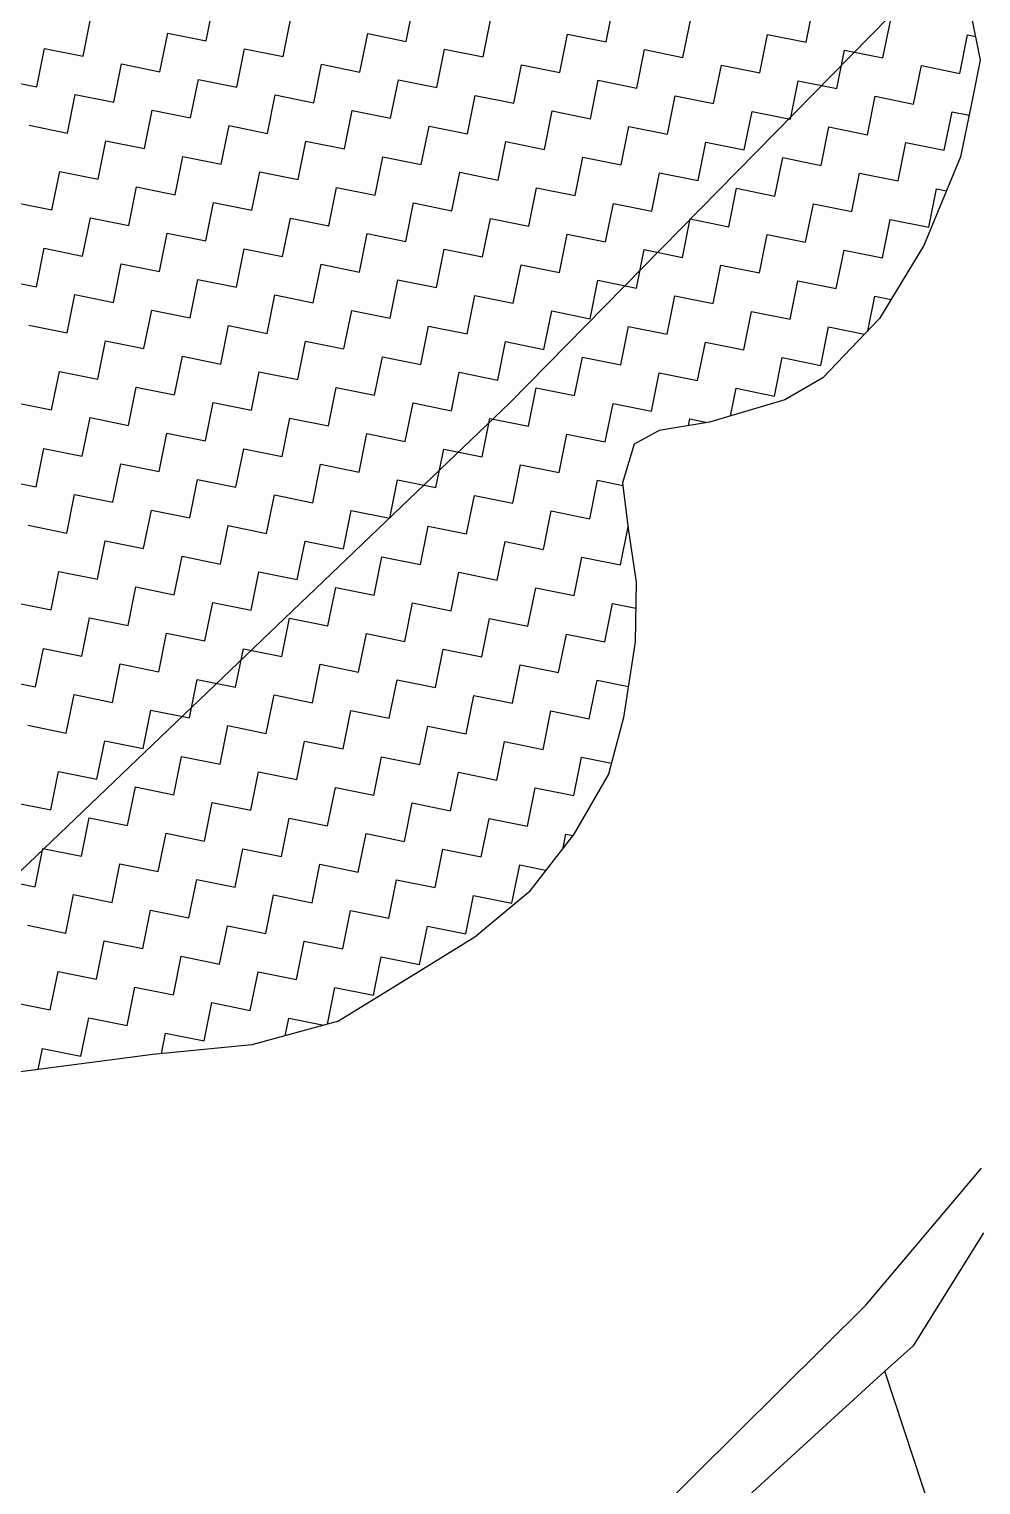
# Model space of a CAD drawing. Header units: metres. Extents: x 278801 to 279668, y 2074665 to 2075564.
# Drawn here: x 279390.9 to 279428.9, y 2075313.8 to 2075371.8 of the extents above; entities that cross this region are included whole.
import ezdxf

# ---------------------------------------------------------------- set-up
doc = ezdxf.new("R2010")
doc.units = ezdxf.units.M
doc.layers.add('POLY_HATCH', color=12, linetype='Continuous')
doc.layers.add('POLY_PARCEL', color=6, linetype='Continuous')

msp = doc.modelspace()

# ---------------------------------------------------------------- linework, layer by layer
at = {"layer": 'POLY_HATCH', "linetype": 'Continuous'}
for p, q in [((279397.969, 2075371.366), (279398.279, 2075372.899)), ((279405.942, 2075371.349), (279406.252, 2075372.882)), ((279413.914, 2075371.332), (279414.224, 2075372.865)), ((279421.887, 2075371.315), (279422.197, 2075372.848)), ((279393.062, 2075370.763), (279393.372, 2075372.296)), ((279401.034, 2075370.746), (279401.344, 2075372.279)), ((279409.007, 2075370.729), (279409.317, 2075372.262)), ((279416.979, 2075370.712), (279417.289, 2075372.245)), ((279424.952, 2075370.695), (279425.262, 2075372.228)), ((279396.127, 2075370.143), (279396.437, 2075371.676)), ((279396.437, 2075371.676), (279397.969, 2075371.366)), ((279404.099, 2075370.126), (279404.409, 2075371.659)), ((279404.409, 2075371.659), (279405.942, 2075371.349)), ((279412.072, 2075370.11), (279412.382, 2075371.642)), ((279412.382, 2075371.642), (279413.914, 2075371.332)), ((279420.044, 2075370.093), (279420.354, 2075371.625)), ((279420.354, 2075371.625), (279421.887, 2075371.315)), ((279428.017, 2075370.076), (279428.327, 2075371.608)), ((279428.327, 2075371.608), (279428.642, 2075371.544)), ((279391.22, 2075369.541), (279391.529, 2075371.073)), ((279391.529, 2075371.073), (279393.062, 2075370.763)), ((279399.192, 2075369.524), (279399.502, 2075371.056)), ((279399.502, 2075371.056), (279401.034, 2075370.746)), ((279407.164, 2075369.507), (279407.474, 2075371.039)), ((279407.474, 2075371.039), (279409.007, 2075370.729)), ((279415.137, 2075369.49), (279415.447, 2075371.022)), ((279415.447, 2075371.022), (279416.979, 2075370.712)), ((279423.109, 2075369.473), (279423.419, 2075371.005)), ((279423.419, 2075371.005), (279424.952, 2075370.695)), ((279394.285, 2075368.921), (279394.595, 2075370.453)), ((279394.595, 2075370.453), (279396.127, 2075370.143)), ((279402.257, 2075368.904), (279402.567, 2075370.436)), ((279402.567, 2075370.436), (279404.099, 2075370.126)), ((279410.23, 2075368.887), (279410.539, 2075370.419)), ((279410.539, 2075370.419), (279412.072, 2075370.11)), ((279418.202, 2075368.87), (279418.512, 2075370.403)), ((279418.512, 2075370.403), (279420.044, 2075370.093)), ((279426.174, 2075368.853), (279426.484, 2075370.386)), ((279426.484, 2075370.386), (279428.017, 2075370.076)), ((279389.687, 2075369.85), (279391.22, 2075369.541)), ((279397.35, 2075368.301), (279397.66, 2075369.834)), ((279397.66, 2075369.834), (279399.192, 2075369.524)), ((279405.322, 2075368.284), (279405.632, 2075369.817)), ((279405.632, 2075369.817), (279407.164, 2075369.507)), ((279413.295, 2075368.267), (279413.604, 2075369.8)), ((279413.604, 2075369.8), (279415.137, 2075369.49)), ((279421.267, 2075368.25), (279421.577, 2075369.783)), ((279421.577, 2075369.783), (279423.109, 2075369.473)), ((279392.442, 2075367.698), (279392.752, 2075369.231)), ((279392.752, 2075369.231), (279394.285, 2075368.921)), ((279400.415, 2075367.681), (279400.725, 2075369.214)), ((279400.725, 2075369.214), (279402.257, 2075368.904)), ((279408.387, 2075367.664), (279408.697, 2075369.197)), ((279408.697, 2075369.197), (279410.23, 2075368.887)), ((279416.36, 2075367.647), (279416.669, 2075369.18)), ((279416.669, 2075369.18), (279418.202, 2075368.87)), ((279424.332, 2075367.63), (279424.642, 2075369.163)), ((279424.642, 2075369.163), (279426.174, 2075368.853)), ((279395.507, 2075367.078), (279395.817, 2075368.611)), ((279395.817, 2075368.611), (279397.35, 2075368.301)), ((279403.48, 2075367.061), (279403.79, 2075368.594)), ((279403.79, 2075368.594), (279405.322, 2075368.284)), ((279411.452, 2075367.045), (279411.762, 2075368.577)), ((279411.762, 2075368.577), (279413.295, 2075368.267)), ((279419.425, 2075367.028), (279419.734, 2075368.56)), ((279419.734, 2075368.56), (279421.267, 2075368.25)), ((279427.397, 2075367.011), (279427.707, 2075368.543)), ((279427.707, 2075368.543), (279428.386, 2075368.406)), ((279390.91, 2075368.008), (279392.442, 2075367.698)), ((279398.572, 2075366.459), (279398.882, 2075367.991)), ((279398.882, 2075367.991), (279400.415, 2075367.681)), ((279406.545, 2075366.442), (279406.855, 2075367.974)), ((279406.855, 2075367.974), (279408.387, 2075367.664)), ((279414.517, 2075366.425), (279414.827, 2075367.957)), ((279414.827, 2075367.957), (279416.36, 2075367.647)), ((279422.49, 2075366.408), (279422.799, 2075367.94)), ((279422.799, 2075367.94), (279424.332, 2075367.63)), ((279393.665, 2075365.856), (279393.975, 2075367.388)), ((279393.975, 2075367.388), (279395.507, 2075367.078)), ((279401.637, 2075365.839), (279401.947, 2075367.371)), ((279401.947, 2075367.371), (279403.48, 2075367.061)), ((279409.61, 2075365.822), (279409.92, 2075367.354)), ((279409.92, 2075367.354), (279411.452, 2075367.045)), ((279396.73, 2075365.236), (279397.04, 2075366.768)), ((279397.04, 2075366.768), (279398.572, 2075366.459)), ((279417.582, 2075365.805), (279417.892, 2075367.337)), ((279417.892, 2075367.337), (279419.425, 2075367.028)), ((279425.555, 2075365.788), (279425.865, 2075367.321)), ((279425.865, 2075367.321), (279427.397, 2075367.011)), ((279404.702, 2075365.219), (279405.012, 2075366.752)), ((279405.012, 2075366.752), (279406.545, 2075366.442)), ((279412.675, 2075365.202), (279412.985, 2075366.735)), ((279412.985, 2075366.735), (279414.517, 2075366.425)), ((279420.647, 2075365.185), (279420.957, 2075366.718)), ((279420.957, 2075366.718), (279422.49, 2075366.408)), ((279391.822, 2075364.633), (279392.132, 2075366.166)), ((279392.132, 2075366.166), (279393.665, 2075365.856)), ((279399.795, 2075364.616), (279400.105, 2075366.149)), ((279400.105, 2075366.149), (279401.637, 2075365.839)), ((279407.767, 2075364.599), (279408.077, 2075366.132)), ((279408.077, 2075366.132), (279409.61, 2075365.822)), ((279415.74, 2075364.582), (279416.05, 2075366.115)), ((279416.05, 2075366.115), (279417.582, 2075365.805)), ((279423.712, 2075364.565), (279424.022, 2075366.098)), ((279424.022, 2075366.098), (279425.555, 2075365.788)), ((279394.887, 2075364.013), (279395.197, 2075365.546)), ((279395.197, 2075365.546), (279396.73, 2075365.236)), ((279402.86, 2075363.996), (279403.17, 2075365.529)), ((279403.17, 2075365.529), (279404.702, 2075365.219)), ((279410.832, 2075363.979), (279411.142, 2075365.512)), ((279411.142, 2075365.512), (279412.675, 2075365.202)), ((279418.805, 2075363.963), (279419.115, 2075365.495)), ((279419.115, 2075365.495), (279420.647, 2075365.185)), ((279426.777, 2075363.946), (279427.087, 2075365.478)), ((279427.087, 2075365.478), (279427.492, 2075365.396)), ((279390.29, 2075364.943), (279391.822, 2075364.633)), ((279397.952, 2075363.394), (279398.262, 2075364.926)), ((279398.262, 2075364.926), (279399.795, 2075364.616)), ((279405.925, 2075363.377), (279406.235, 2075364.909)), ((279406.235, 2075364.909), (279407.767, 2075364.599)), ((279413.897, 2075363.36), (279414.207, 2075364.892)), ((279414.207, 2075364.892), (279415.74, 2075364.582)), ((279421.87, 2075363.343), (279422.18, 2075364.875)), ((279422.18, 2075364.875), (279423.712, 2075364.565)), ((279393.045, 2075362.791), (279393.355, 2075364.323)), ((279393.355, 2075364.323), (279394.887, 2075364.013)), ((279401.018, 2075362.774), (279401.327, 2075364.306)), ((279401.327, 2075364.306), (279402.86, 2075363.996)), ((279408.99, 2075362.757), (279409.3, 2075364.289)), ((279409.3, 2075364.289), (279410.832, 2075363.979)), ((279416.962, 2075362.74), (279417.272, 2075364.272)), ((279417.272, 2075364.272), (279418.805, 2075363.963)), ((279424.935, 2075362.723), (279425.245, 2075364.256)), ((279425.245, 2075364.256), (279426.777, 2075363.946)), ((279396.11, 2075362.171), (279396.42, 2075363.703)), ((279396.42, 2075363.703), (279397.952, 2075363.394)), ((279404.083, 2075362.154), (279404.392, 2075363.687)), ((279404.392, 2075363.687), (279405.925, 2075363.377)), ((279412.055, 2075362.137), (279412.365, 2075363.67)), ((279412.365, 2075363.67), (279413.897, 2075363.36)), ((279420.027, 2075362.12), (279420.337, 2075363.653)), ((279420.337, 2075363.653), (279421.87, 2075363.343)), ((279391.203, 2075361.568), (279391.513, 2075363.101)), ((279391.513, 2075363.101), (279393.045, 2075362.791)), ((279399.175, 2075361.551), (279399.485, 2075363.084)), ((279399.485, 2075363.084), (279401.018, 2075362.774)), ((279407.148, 2075361.534), (279407.457, 2075363.067)), ((279407.457, 2075363.067), (279408.99, 2075362.757)), ((279415.12, 2075361.517), (279415.43, 2075363.05)), ((279415.43, 2075363.05), (279416.962, 2075362.74)), ((279423.092, 2075361.5), (279423.402, 2075363.033)), ((279423.402, 2075363.033), (279424.935, 2075362.723)), ((279394.268, 2075360.948), (279394.578, 2075362.481)), ((279394.578, 2075362.481), (279396.11, 2075362.171)), ((279402.24, 2075360.931), (279402.55, 2075362.464)), ((279402.55, 2075362.464), (279404.083, 2075362.154)), ((279410.213, 2075360.914), (279410.522, 2075362.447)), ((279410.522, 2075362.447), (279412.055, 2075362.137)), ((279418.185, 2075360.898), (279418.495, 2075362.43)), ((279418.495, 2075362.43), (279420.027, 2075362.12)), ((279389.67, 2075361.878), (279391.203, 2075361.568)), ((279397.333, 2075360.329), (279397.643, 2075361.861)), ((279397.643, 2075361.861), (279399.175, 2075361.551)), ((279405.305, 2075360.312), (279405.615, 2075361.844)), ((279405.615, 2075361.844), (279407.148, 2075361.534)), ((279413.278, 2075360.295), (279413.588, 2075361.827)), ((279413.588, 2075361.827), (279415.12, 2075361.517)), ((279421.25, 2075360.278), (279421.56, 2075361.81)), ((279421.56, 2075361.81), (279423.092, 2075361.5)), ((279392.425, 2075359.726), (279392.735, 2075361.258)), ((279392.735, 2075361.258), (279394.268, 2075360.948)), ((279400.398, 2075359.709), (279400.708, 2075361.241)), ((279400.708, 2075361.241), (279402.24, 2075360.931)), ((279408.37, 2075359.692), (279408.68, 2075361.224)), ((279408.68, 2075361.224), (279410.213, 2075360.914)), ((279416.343, 2075359.675), (279416.653, 2075361.207)), ((279416.653, 2075361.207), (279418.185, 2075360.898)), ((279424.347, 2075359.817), (279424.625, 2075361.191)), ((279424.625, 2075361.191), (279425.274, 2075361.059)), ((279395.49, 2075359.106), (279395.8, 2075360.638)), ((279395.8, 2075360.638), (279397.333, 2075360.329)), ((279403.463, 2075359.089), (279403.773, 2075360.622)), ((279403.773, 2075360.622), (279405.305, 2075360.312)), ((279411.435, 2075359.072), (279411.745, 2075360.605)), ((279411.745, 2075360.605), (279413.278, 2075360.295)), ((279419.408, 2075359.055), (279419.718, 2075360.588)), ((279419.718, 2075360.588), (279421.25, 2075360.278)), ((279390.893, 2075360.036), (279392.425, 2075359.726)), ((279398.555, 2075358.486), (279398.865, 2075360.019)), ((279398.865, 2075360.019), (279400.398, 2075359.709)), ((279406.528, 2075358.469), (279406.838, 2075360.002)), ((279406.838, 2075360.002), (279408.37, 2075359.692)), ((279414.5, 2075358.452), (279414.81, 2075359.985)), ((279414.81, 2075359.985), (279416.343, 2075359.675)), ((279422.473, 2075358.435), (279422.783, 2075359.968)), ((279422.783, 2075359.968), (279424.214, 2075359.678)), ((279393.648, 2075357.883), (279393.958, 2075359.416)), ((279393.958, 2075359.416), (279395.49, 2075359.106)), ((279401.62, 2075357.866), (279401.93, 2075359.399)), ((279401.93, 2075359.399), (279403.463, 2075359.089)), ((279409.593, 2075357.849), (279409.903, 2075359.382)), ((279409.903, 2075359.382), (279411.435, 2075359.072)), ((279417.565, 2075357.833), (279417.875, 2075359.365)), ((279417.875, 2075359.365), (279419.408, 2075359.055)), ((279396.713, 2075357.264), (279397.023, 2075358.796)), ((279397.023, 2075358.796), (279398.555, 2075358.486)), ((279404.685, 2075357.247), (279404.995, 2075358.779)), ((279404.995, 2075358.779), (279406.528, 2075358.469)), ((279412.658, 2075357.23), (279412.968, 2075358.762)), ((279412.968, 2075358.762), (279414.5, 2075358.452)), ((279420.63, 2075357.213), (279420.94, 2075358.745)), ((279420.94, 2075358.745), (279422.473, 2075358.435)), ((279391.806, 2075356.661), (279392.115, 2075358.193)), ((279392.115, 2075358.193), (279393.648, 2075357.883)), ((279399.778, 2075356.644), (279400.088, 2075358.176)), ((279400.088, 2075358.176), (279401.62, 2075357.866)), ((279407.75, 2075356.627), (279408.06, 2075358.159)), ((279408.06, 2075358.159), (279409.593, 2075357.849)), ((279415.723, 2075356.61), (279416.033, 2075358.142)), ((279416.033, 2075358.142), (279417.565, 2075357.833)), ((279394.871, 2075356.041), (279395.18, 2075357.573)), ((279395.18, 2075357.573), (279396.713, 2075357.264)), ((279402.843, 2075356.024), (279403.153, 2075357.556)), ((279403.153, 2075357.556), (279404.685, 2075357.247)), ((279410.815, 2075356.007), (279411.125, 2075357.54)), ((279411.125, 2075357.54), (279412.658, 2075357.23)), ((279418.876, 2075356.425), (279419.098, 2075357.523)), ((279419.098, 2075357.523), (279420.63, 2075357.213)), ((279390.273, 2075356.971), (279391.806, 2075356.661)), ((279397.936, 2075355.421), (279398.245, 2075356.954)), ((279398.245, 2075356.954), (279399.778, 2075356.644)), ((279405.908, 2075355.404), (279406.218, 2075356.937)), ((279406.218, 2075356.937), (279407.75, 2075356.627)), ((279413.88, 2075355.387), (279414.19, 2075356.92)), ((279414.19, 2075356.92), (279415.723, 2075356.61)), ((279393.028, 2075354.818), (279393.338, 2075356.351)), ((279393.338, 2075356.351), (279394.871, 2075356.041)), ((279401.001, 2075354.801), (279401.31, 2075356.334)), ((279401.31, 2075356.334), (279402.843, 2075356.024)), ((279408.973, 2075354.784), (279409.283, 2075356.317)), ((279409.283, 2075356.317), (279410.815, 2075356.007)), ((279417.202, 2075356.038), (279417.255, 2075356.3)), ((279417.255, 2075356.3), (279417.938, 2075356.162)), ((279396.093, 2075354.199), (279396.403, 2075355.731)), ((279396.403, 2075355.731), (279397.936, 2075355.421)), ((279404.066, 2075354.182), (279404.376, 2075355.714)), ((279404.376, 2075355.714), (279405.908, 2075355.404)), ((279412.038, 2075354.165), (279412.348, 2075355.697)), ((279412.348, 2075355.697), (279413.88, 2075355.387)), ((279391.186, 2075353.596), (279391.496, 2075355.128)), ((279391.496, 2075355.128), (279393.028, 2075354.818)), ((279399.158, 2075353.579), (279399.468, 2075355.111)), ((279399.468, 2075355.111), (279401.001, 2075354.801)), ((279407.131, 2075353.562), (279407.441, 2075355.094)), ((279407.441, 2075355.094), (279408.973, 2075354.784)), ((279394.251, 2075352.976), (279394.561, 2075354.508)), ((279394.561, 2075354.508), (279396.093, 2075354.199)), ((279402.223, 2075352.959), (279402.533, 2075354.491)), ((279402.533, 2075354.491), (279404.066, 2075354.182)), ((279410.196, 2075352.942), (279410.506, 2075354.475)), ((279410.506, 2075354.475), (279412.038, 2075354.165)), ((279389.653, 2075353.906), (279391.186, 2075353.596)), ((279397.316, 2075352.356), (279397.626, 2075353.889)), ((279397.626, 2075353.889), (279399.158, 2075353.579)), ((279405.288, 2075352.339), (279405.598, 2075353.872)), ((279405.598, 2075353.872), (279407.131, 2075353.562)), ((279413.261, 2075352.322), (279413.571, 2075353.855)), ((279413.571, 2075353.855), (279414.587, 2075353.649)), ((279392.408, 2075351.753), (279392.718, 2075353.286)), ((279392.718, 2075353.286), (279394.251, 2075352.976)), ((279400.381, 2075351.736), (279400.691, 2075353.269)), ((279400.691, 2075353.269), (279402.223, 2075352.959)), ((279408.353, 2075351.719), (279408.663, 2075353.252)), ((279408.663, 2075353.252), (279410.196, 2075352.942)), ((279395.473, 2075351.133), (279395.783, 2075352.666)), ((279395.783, 2075352.666), (279397.316, 2075352.356)), ((279403.446, 2075351.117), (279403.756, 2075352.649)), ((279403.756, 2075352.649), (279405.288, 2075352.339)), ((279411.418, 2075351.1), (279411.728, 2075352.632)), ((279411.728, 2075352.632), (279413.261, 2075352.322)), ((279390.876, 2075352.063), (279392.408, 2075351.753)), ((279398.538, 2075350.514), (279398.848, 2075352.046)), ((279398.848, 2075352.046), (279400.381, 2075351.736)), ((279406.511, 2075350.497), (279406.821, 2075352.029)), ((279406.821, 2075352.029), (279408.353, 2075351.719)), ((279414.483, 2075350.48), (279414.79, 2075351.997)), ((279393.631, 2075349.911), (279393.941, 2075351.443)), ((279393.941, 2075351.443), (279395.473, 2075351.133)), ((279401.603, 2075349.894), (279401.913, 2075351.426)), ((279401.913, 2075351.426), (279403.446, 2075351.117)), ((279409.576, 2075349.877), (279409.886, 2075351.41)), ((279409.886, 2075351.41), (279411.418, 2075351.1)), ((279396.696, 2075349.291), (279397.006, 2075350.824)), ((279397.006, 2075350.824), (279398.538, 2075350.514)), ((279404.668, 2075349.274), (279404.978, 2075350.807)), ((279404.978, 2075350.807), (279406.511, 2075350.497)), ((279412.641, 2075349.257), (279412.951, 2075350.79)), ((279412.951, 2075350.79), (279414.483, 2075350.48)), ((279391.789, 2075348.688), (279392.098, 2075350.221)), ((279392.098, 2075350.221), (279393.631, 2075349.911)), ((279399.761, 2075348.671), (279400.071, 2075350.204)), ((279400.071, 2075350.204), (279401.603, 2075349.894)), ((279407.733, 2075348.654), (279408.043, 2075350.187)), ((279408.043, 2075350.187), (279409.576, 2075349.877)), ((279394.854, 2075348.068), (279395.164, 2075349.601)), ((279395.164, 2075349.601), (279396.696, 2075349.291)), ((279402.826, 2075348.052), (279403.136, 2075349.584)), ((279403.136, 2075349.584), (279404.668, 2075349.274)), ((279410.799, 2075348.035), (279411.108, 2075349.567)), ((279411.108, 2075349.567), (279412.641, 2075349.257)), ((279390.256, 2075348.998), (279391.789, 2075348.688)), ((279397.919, 2075347.449), (279398.229, 2075348.981)), ((279398.229, 2075348.981), (279399.761, 2075348.671)), ((279405.891, 2075347.432), (279406.201, 2075348.964)), ((279406.201, 2075348.964), (279407.733, 2075348.654)), ((279413.864, 2075347.415), (279414.173, 2075348.947)), ((279414.173, 2075348.947), (279415.094, 2075348.761)), ((279393.011, 2075346.846), (279393.321, 2075348.378)), ((279393.321, 2075348.378), (279394.854, 2075348.068)), ((279400.984, 2075346.829), (279401.294, 2075348.361)), ((279401.294, 2075348.361), (279402.826, 2075348.052)), ((279408.956, 2075346.812), (279409.266, 2075348.344)), ((279409.266, 2075348.344), (279410.799, 2075348.035)), ((279396.076, 2075346.226), (279396.386, 2075347.759)), ((279396.386, 2075347.759), (279397.919, 2075347.449)), ((279404.049, 2075346.209), (279404.359, 2075347.742)), ((279404.359, 2075347.742), (279405.891, 2075347.432)), ((279412.021, 2075346.192), (279412.331, 2075347.725)), ((279412.331, 2075347.725), (279413.864, 2075347.415)), ((279391.169, 2075345.623), (279391.479, 2075347.156)), ((279391.479, 2075347.156), (279393.011, 2075346.846)), ((279399.141, 2075345.606), (279399.451, 2075347.139)), ((279399.451, 2075347.139), (279400.984, 2075346.829)), ((279407.114, 2075345.589), (279407.424, 2075347.122)), ((279407.424, 2075347.122), (279408.956, 2075346.812)), ((279394.234, 2075345.003), (279394.544, 2075346.536)), ((279394.544, 2075346.536), (279396.076, 2075346.226)), ((279402.206, 2075344.987), (279402.516, 2075346.519)), ((279402.516, 2075346.519), (279404.049, 2075346.209)), ((279410.179, 2075344.97), (279410.489, 2075346.502)), ((279410.489, 2075346.502), (279412.021, 2075346.192)), ((279389.636, 2075345.933), (279391.169, 2075345.623)), ((279397.299, 2075344.384), (279397.609, 2075345.916)), ((279397.609, 2075345.916), (279399.141, 2075345.606)), ((279405.271, 2075344.367), (279405.581, 2075345.899)), ((279405.581, 2075345.899), (279407.114, 2075345.589)), ((279413.244, 2075344.35), (279413.554, 2075345.882)), ((279413.554, 2075345.882), (279414.801, 2075345.63)), ((279392.391, 2075343.781), (279392.701, 2075345.313)), ((279392.701, 2075345.313), (279394.234, 2075345.003)), ((279400.364, 2075343.764), (279400.674, 2075345.296)), ((279400.674, 2075345.296), (279402.206, 2075344.987)), ((279408.336, 2075343.747), (279408.646, 2075345.279)), ((279408.646, 2075345.279), (279410.179, 2075344.97)), ((279395.456, 2075343.161), (279395.766, 2075344.694)), ((279395.766, 2075344.694), (279397.299, 2075344.384)), ((279403.429, 2075343.144), (279403.739, 2075344.677)), ((279403.739, 2075344.677), (279405.271, 2075344.367)), ((279411.401, 2075343.127), (279411.711, 2075344.66)), ((279411.711, 2075344.66), (279413.244, 2075344.35)), ((279390.859, 2075344.091), (279392.391, 2075343.781)), ((279398.521, 2075342.541), (279398.831, 2075344.074)), ((279398.831, 2075344.074), (279400.364, 2075343.764)), ((279406.494, 2075342.524), (279406.804, 2075344.057)), ((279406.804, 2075344.057), (279408.336, 2075343.747)), ((279393.614, 2075341.938), (279393.924, 2075343.471)), ((279393.924, 2075343.471), (279395.456, 2075343.161)), ((279401.587, 2075341.921), (279401.896, 2075343.454)), ((279401.896, 2075343.454), (279403.429, 2075343.144)), ((279409.559, 2075341.905), (279409.869, 2075343.437)), ((279409.869, 2075343.437), (279411.401, 2075343.127)), ((279396.679, 2075341.319), (279396.989, 2075342.851)), ((279396.989, 2075342.851), (279398.521, 2075342.541)), ((279404.652, 2075341.302), (279404.961, 2075342.834)), ((279404.961, 2075342.834), (279406.494, 2075342.524)), ((279412.624, 2075341.285), (279412.934, 2075342.817)), ((279412.934, 2075342.817), (279414.124, 2075342.577)), ((279391.772, 2075340.716), (279392.082, 2075342.248)), ((279392.082, 2075342.248), (279393.614, 2075341.938)), ((279399.744, 2075340.699), (279400.054, 2075342.231)), ((279400.054, 2075342.231), (279401.587, 2075341.921)), ((279407.717, 2075340.682), (279408.026, 2075342.214)), ((279408.026, 2075342.214), (279409.559, 2075341.905)), ((279394.837, 2075340.096), (279395.147, 2075341.629)), ((279395.147, 2075341.629), (279396.679, 2075341.319)), ((279402.809, 2075340.079), (279403.119, 2075341.612)), ((279403.119, 2075341.612), (279404.652, 2075341.302)), ((279410.782, 2075340.062), (279411.091, 2075341.595)), ((279411.091, 2075341.595), (279412.624, 2075341.285)), ((279390.239, 2075341.026), (279391.772, 2075340.716)), ((279397.902, 2075339.476), (279398.212, 2075341.009)), ((279398.212, 2075341.009), (279399.744, 2075340.699)), ((279405.874, 2075339.459), (279406.184, 2075340.992)), ((279406.184, 2075340.992), (279407.717, 2075340.682)), ((279392.994, 2075338.873), (279393.304, 2075340.406)), ((279393.304, 2075340.406), (279394.837, 2075340.096)), ((279400.967, 2075338.856), (279401.277, 2075340.389)), ((279401.277, 2075340.389), (279402.809, 2075340.079)), ((279408.939, 2075338.84), (279409.249, 2075340.372)), ((279409.249, 2075340.372), (279410.782, 2075340.062)), ((279396.059, 2075338.254), (279396.369, 2075339.786)), ((279396.369, 2075339.786), (279397.902, 2075339.476)), ((279404.032, 2075338.237), (279404.342, 2075339.769)), ((279404.342, 2075339.769), (279405.874, 2075339.459)), ((279412.202, 2075339.198), (279412.314, 2075339.752)), ((279412.314, 2075339.752), (279412.591, 2075339.696)), ((279391.152, 2075337.651), (279391.462, 2075339.183)), ((279391.462, 2075339.183), (279392.994, 2075338.873)), ((279399.124, 2075337.634), (279399.434, 2075339.166)), ((279399.434, 2075339.166), (279400.967, 2075338.856)), ((279407.097, 2075337.617), (279407.407, 2075339.149)), ((279407.407, 2075339.149), (279408.939, 2075338.84)), ((279394.217, 2075337.031), (279394.527, 2075338.564)), ((279394.527, 2075338.564), (279396.059, 2075338.254)), ((279402.189, 2075337.014), (279402.499, 2075338.547)), ((279402.499, 2075338.547), (279404.032, 2075338.237)), ((279410.162, 2075336.997), (279410.472, 2075338.53)), ((279410.472, 2075338.53), (279411.515, 2075338.319)), ((279389.619, 2075337.961), (279391.152, 2075337.651)), ((279397.282, 2075336.411), (279397.592, 2075337.944)), ((279397.592, 2075337.944), (279399.124, 2075337.634)), ((279405.254, 2075336.394), (279405.564, 2075337.927)), ((279405.564, 2075337.927), (279407.097, 2075337.617)), ((279392.375, 2075335.808), (279392.684, 2075337.341)), ((279392.684, 2075337.341), (279394.217, 2075337.031)), ((279400.347, 2075335.791), (279400.657, 2075337.324)), ((279400.657, 2075337.324), (279402.189, 2075337.014)), ((279408.319, 2075335.775), (279408.629, 2075337.307)), ((279408.629, 2075337.307), (279410.162, 2075336.997)), ((279395.44, 2075335.189), (279395.749, 2075336.721)), ((279395.749, 2075336.721), (279397.282, 2075336.411)), ((279403.412, 2075335.172), (279403.722, 2075336.704)), ((279403.722, 2075336.704), (279405.254, 2075336.394)), ((279390.842, 2075336.118), (279392.375, 2075335.808)), ((279398.505, 2075334.569), (279398.814, 2075336.101)), ((279398.814, 2075336.101), (279400.347, 2075335.791)), ((279406.477, 2075334.552), (279406.787, 2075336.084)), ((279406.787, 2075336.084), (279408.319, 2075335.775)), ((279393.597, 2075333.966), (279393.907, 2075335.498)), ((279393.907, 2075335.498), (279395.44, 2075335.189)), ((279401.57, 2075333.949), (279401.879, 2075335.482)), ((279401.879, 2075335.482), (279403.412, 2075335.172)), ((279396.662, 2075333.346), (279396.972, 2075334.879)), ((279396.972, 2075334.879), (279398.505, 2075334.569)), ((279404.635, 2075333.329), (279404.945, 2075334.862)), ((279404.945, 2075334.862), (279406.477, 2075334.552)), ((279391.755, 2075332.743), (279392.065, 2075334.276)), ((279392.065, 2075334.276), (279393.597, 2075333.966)), ((279399.727, 2075332.726), (279400.037, 2075334.259)), ((279400.037, 2075334.259), (279401.57, 2075333.949)), ((279394.82, 2075332.124), (279395.13, 2075333.656)), ((279395.13, 2075333.656), (279396.662, 2075333.346)), ((279402.805, 2075332.169), (279403.102, 2075333.639)), ((279403.102, 2075333.639), (279404.635, 2075333.329)), ((279390.222, 2075333.053), (279391.755, 2075332.743)), ((279397.885, 2075331.504), (279398.195, 2075333.036)), ((279398.195, 2075333.036), (279399.727, 2075332.726)), ((279392.977, 2075330.901), (279393.287, 2075332.433)), ((279393.287, 2075332.433), (279394.82, 2075332.124)), ((279401.118, 2075331.713), (279401.26, 2075332.417)), ((279401.26, 2075332.417), (279402.667, 2075332.132)), ((279396.187, 2075330.998), (279396.352, 2075331.814)), ((279396.352, 2075331.814), (279397.885, 2075331.504)), ((279391.275, 2075330.371), (279391.445, 2075331.211)), ((279391.445, 2075331.211), (279392.977, 2075330.901))]:
    msp.add_line(p, q, dxfattribs=at)
at = {"layer": 'POLY_HATCH'}
for p, q in [((279428.462, 2075372.455), (279428.829, 2075370.599)), ((279428.829, 2075370.599), (279428.454, 2075368.744)), ((279428.454, 2075368.744), (279428.05, 2075366.747)), ((279428.05, 2075366.747), (279426.588, 2075363.21)), ((279426.588, 2075363.21), (279424.811, 2075360.302)), ((279424.811, 2075360.302), (279422.55, 2075357.938)), ((279422.55, 2075357.938), (279421.035, 2075357.056)), ((279421.035, 2075357.056), (279418.034, 2075356.178)), ((279416.034, 2075355.84), (279415.034, 2075355.3)), ((279418.034, 2075356.178), (279416.034, 2075355.84)), ((279415.034, 2075355.3), (279414.573, 2075353.759)), ((279414.573, 2075353.759), (279414.798, 2075351.932)), ((279414.798, 2075351.932), (279415.108, 2075349.79)), ((279415.108, 2075349.79), (279415.075, 2075347.421)), ((279415.075, 2075347.421), (279414.612, 2075344.396)), ((279414.612, 2075344.396), (279414.007, 2075342.142)), ((279414.007, 2075342.142), (279412.632, 2075339.748)), ((279412.632, 2075339.748), (279410.828, 2075337.439)), ((279410.828, 2075337.439), (279408.682, 2075335.646)), ((279408.682, 2075335.646), (279406.137, 2075334.081)), ((279406.137, 2075334.081), (279403.249, 2075332.289)), ((279403.249, 2075332.289), (279399.791, 2075331.355)), ((279395.849, 2075330.964), (279389.136, 2075330.094)), ((279399.791, 2075331.355), (279395.849, 2075330.964))]:
    msp.add_line(p, q, dxfattribs=at)
at = {"layer": 'POLY_PARCEL'}
for p, q in [((279434.29, 2075381.6), (279410.082, 2075356.937)), ((279410.082, 2075356.937), (279383.125, 2075331.171)), ((279424.264, 2075320.975), (279428.886, 2075326.433)), ((279428.962, 2075323.86), (279426.156, 2075319.359)), ((279412.637, 2075309.436), (279424.264, 2075320.975)), ((279426.156, 2075319.359), (279425.031, 2075318.349)), ((279425.031, 2075318.349), (279416.487, 2075310.551)), ((279426.987, 2075312.395), (279425.031, 2075318.349))]:
    msp.add_line(p, q, dxfattribs=at)

doc.saveas('drawing.dxf')
